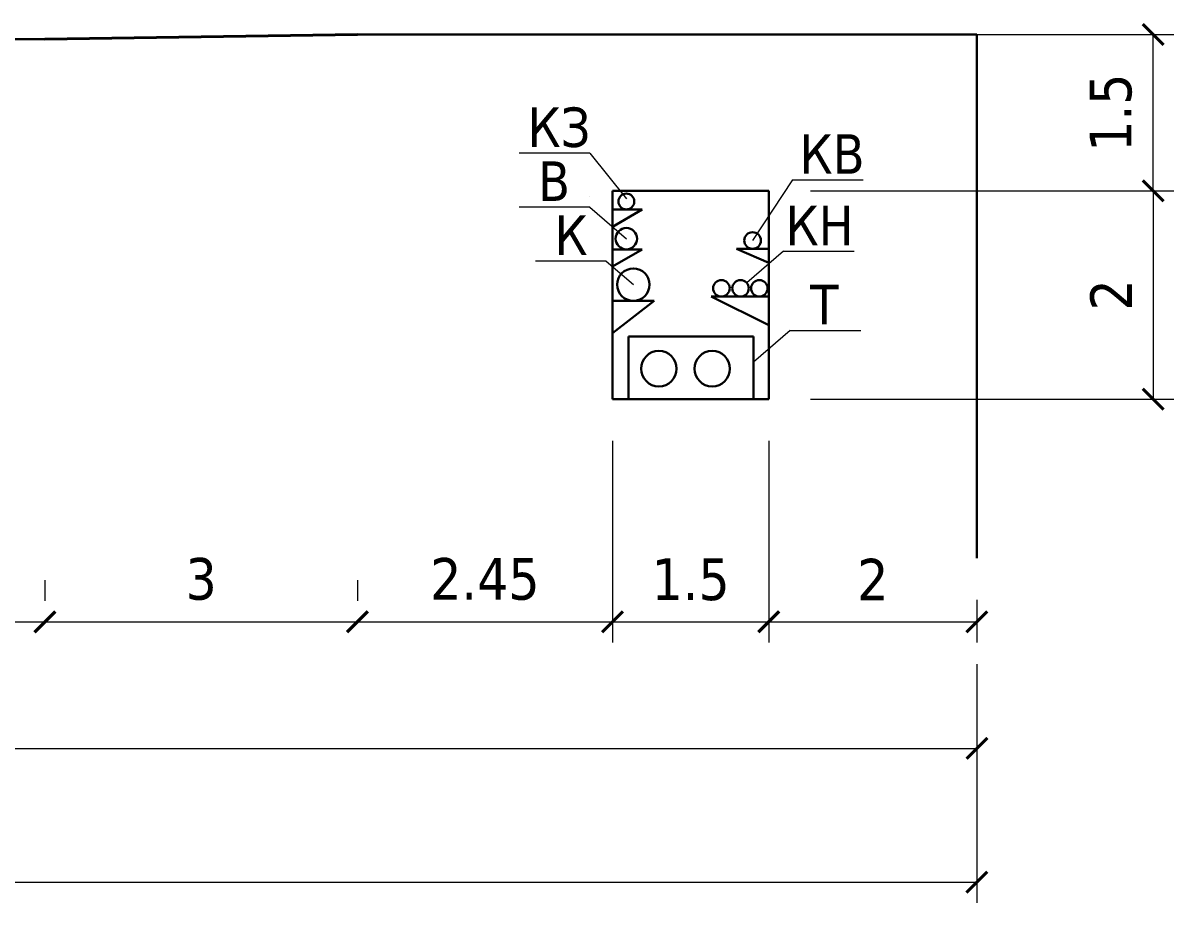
# Model space of a CAD drawing. Header units: millimetres. Extents: x -492806 to 8131902, y -181351 to 2373952.
# Drawn here: x -427280 to -416227, y -179046 to -170599 of the extents above; entities that cross this region are included whole.
import ezdxf

# ---------------------------------------------------------------- set-up
doc = ezdxf.new("R2010")
doc.units = ezdxf.units.MM
doc.header["$LTSCALE"] = 50
doc.layers.add('dorogi', color=7, linetype='Continuous', lineweight=30)
doc.layers.add('text', color=5, linetype='Continuous', lineweight=15)
doc.styles.get("Standard").update_dxf_attribs({"font": 'tahoma.ttf'})
doc.dimstyles.new('S-25$0', dxfattribs={"dimscale": 0, "dimtxt": 2, "dimasz": 1, "dimexe": 1, "dimexo": 2, "dimgap": 1, "dimtad": 3, "dimlfac": 0.001, "dimzin": 9, "dimdsep": 46, "dimtxsty": 'Standard', "dimblk": 'ARCHTICK', "dimcen": 2, "dimclrd": 256, "dimclre": 256, "dimclrt": 256, "dimadec": 0, "dimazin": 2, "dimtfac": 1, "dimtmove": 0, "dimatfit": 3, "dimldrblk": 'DOTSMALL', "dimfxl": 1, "dimlwd": -1, "dimlwe": -1, "dimarcsym": 0})

# ---------------------------------------------------------------- blocks, each defined once
blk = doc.blocks.new('_ArchTick')
at = {"color": 0, "linetype": 'ByBlock', "const_width": 0.15}
blk.add_lwpolyline([(-0.5, -0.5), (0.5, 0.5)], dxfattribs=at)
blk = doc.blocks.new('*D5')
at = {"layer": 'Defpoints', "color": 0, "transparency": 16777216}
for p in [(-468119, -176352), (-418119, -176352), (-418119, -178846)]:
    blk.add_point(p, dxfattribs=at)
at = {"layer": 'text', "transparency": 16777216}
for p, q in [((-468119, -176752), (-468119, -179046)), ((-418119, -176752), (-418119, -179046)), ((-468119, -178846), (-418119, -178846))]:
    blk.add_line(p, q, dxfattribs=at)
at = {"layer": 'text', "transparency": 16777216, "xscale": 199.9999771946564, "yscale": 199.9999771946564, "zscale": 199.9999771946564, "rotation": 180}
blk.add_blockref('_ArchTick', (-468119, -178846), dxfattribs=at)
at = {"layer": 'text', "transparency": 16777216, "xscale": 199.9999771946564, "yscale": 199.9999771946564, "zscale": 199.9999771946564}
blk.add_blockref('_ArchTick', (-418119, -178846), dxfattribs=at)
at = {"layer": 'text', "transparency": 16777216, "insert": (-442980, -178438), "char_height": 400, "attachment_point": 5}
blk.add_mtext('50', dxfattribs=at)
blk = doc.blocks.new('_DotSmall')
at = {"color": 0, "linetype": 'ByBlock', "const_width": 0.5}
blk.add_lwpolyline([(-0.0625, 0, 1), (0.0625, 0, 1)], format="xyb", close=True, dxfattribs=at)
blk = doc.blocks.new('*D6')
at = {"layer": 'Defpoints', "color": 0, "transparency": 16777216}
for p in [(-420119, -170709), (-416427, -170709), (-420119, -172209)]:
    blk.add_point(p, dxfattribs=at)
at = {"layer": 'text', "transparency": 16777216}
for p, q in [((-419719, -170709), (-416227, -170709)), ((-416427, -172209), (-416427, -170709)), ((-419719, -172209), (-416227, -172209))]:
    blk.add_line(p, q, dxfattribs=at)
at = {"layer": 'text', "transparency": 16777216, "xscale": 199.9999771946564, "yscale": 199.9999771946564, "zscale": 199.9999771946564}
for p, rotation in [((-416427, -170709), 90), ((-416427, -172209), 270)]:
    blk.add_blockref('_ArchTick', p, dxfattribs=dict(at, rotation=rotation))
at = {"layer": 'text', "transparency": 16777216, "insert": (-416832, -171459), "char_height": 400, "attachment_point": 5, "rotation": 90}
blk.add_mtext('1.5', dxfattribs=at)
blk = doc.blocks.new('*D10')
at = {"layer": 'Defpoints', "color": 0, "transparency": 16777216}
for p in [(-443119, -176347), (-418119, -176962), (-418119, -177562)]:
    blk.add_point(p, dxfattribs=at)
at = {"layer": 'text', "transparency": 16777216}
for p, q in [((-443119, -176747), (-443119, -177762)), ((-418119, -177362), (-418119, -177762)), ((-443119, -177562), (-418119, -177562))]:
    blk.add_line(p, q, dxfattribs=at)
at = {"layer": 'text', "transparency": 16777216, "xscale": 199.9999771946564, "yscale": 199.9999771946564, "zscale": 199.9999771946564, "rotation": 180}
blk.add_blockref('_ArchTick', (-443119, -177562), dxfattribs=at)
at = {"layer": 'text', "transparency": 16777216, "xscale": 199.9999771946564, "yscale": 199.9999771946564, "zscale": 199.9999771946564}
blk.add_blockref('_ArchTick', (-418119, -177562), dxfattribs=at)
at = {"layer": 'text', "transparency": 16777216, "insert": (-430619, -177154), "char_height": 400, "attachment_point": 5}
blk.add_mtext('25', dxfattribs=at)
blk = doc.blocks.new('*D15')
at = {"layer": 'Defpoints', "color": 0, "transparency": 16777216}
for p in [(-430069, -176347), (-427069, -176347), (-427069, -176347)]:
    blk.add_point(p, dxfattribs=at)
at = {"layer": 'text', "transparency": 16777216}
for p, q in [((-430069, -175947), (-430069, -176147)), ((-427069, -175947), (-427069, -176147)), ((-430069, -176347), (-427069, -176347))]:
    blk.add_line(p, q, dxfattribs=at)
at = {"layer": 'text', "transparency": 16777216, "xscale": 199.9999771946564, "yscale": 199.9999771946564, "zscale": 199.9999771946564, "rotation": 180}
blk.add_blockref('_ArchTick', (-430069, -176347), dxfattribs=at)
at = {"layer": 'text', "transparency": 16777216, "xscale": 199.9999771946564, "yscale": 199.9999771946564, "zscale": 199.9999771946564}
blk.add_blockref('_ArchTick', (-427069, -176347), dxfattribs=at)
at = {"layer": 'text', "transparency": 16777216, "insert": (-428569, -175938), "char_height": 400, "attachment_point": 5}
blk.add_mtext('3', dxfattribs=at)
blk = doc.blocks.new('*D16')
at = {"layer": 'Defpoints', "color": 0, "transparency": 16777216}
for p in [(-427069, -176347), (-424069, -176347), (-424069, -176347)]:
    blk.add_point(p, dxfattribs=at)
at = {"layer": 'text', "transparency": 16777216}
for p, q in [((-427069, -175947), (-427069, -176147)), ((-424069, -175947), (-424069, -176147)), ((-427069, -176347), (-424069, -176347))]:
    blk.add_line(p, q, dxfattribs=at)
at = {"layer": 'text', "transparency": 16777216, "xscale": 199.9999771946564, "yscale": 199.9999771946564, "zscale": 199.9999771946564, "rotation": 180}
blk.add_blockref('_ArchTick', (-427069, -176347), dxfattribs=at)
at = {"layer": 'text', "transparency": 16777216, "xscale": 199.9999771946564, "yscale": 199.9999771946564, "zscale": 199.9999771946564}
blk.add_blockref('_ArchTick', (-424069, -176347), dxfattribs=at)
at = {"layer": 'text', "transparency": 16777216, "insert": (-425569, -175938), "char_height": 400, "attachment_point": 5}
blk.add_mtext('3', dxfattribs=at)
blk = doc.blocks.new('*D17')
at = {"layer": 'Defpoints', "color": 0, "transparency": 16777216}
for p in [(-421619, -174209), (-424069, -176347), (-421619, -176347)]:
    blk.add_point(p, dxfattribs=at)
at = {"layer": 'text', "transparency": 16777216}
for p, q in [((-421619, -174609), (-421619, -176547)), ((-424069, -175947), (-424069, -176147)), ((-424069, -176347), (-421619, -176347))]:
    blk.add_line(p, q, dxfattribs=at)
at = {"layer": 'text', "transparency": 16777216, "xscale": 199.9999771946564, "yscale": 199.9999771946564, "zscale": 199.9999771946564, "rotation": 180}
blk.add_blockref('_ArchTick', (-424069, -176347), dxfattribs=at)
at = {"layer": 'text', "transparency": 16777216, "xscale": 199.9999771946564, "yscale": 199.9999771946564, "zscale": 199.9999771946564}
blk.add_blockref('_ArchTick', (-421619, -176347), dxfattribs=at)
at = {"layer": 'text', "transparency": 16777216, "insert": (-422844, -175938), "char_height": 400, "attachment_point": 5}
blk.add_mtext('2.45', dxfattribs=at)
blk = doc.blocks.new('*D18')
at = {"layer": 'Defpoints', "color": 0, "transparency": 16777216}
for p in [(-420119, -174209), (-421619, -176347), (-420119, -176347)]:
    blk.add_point(p, dxfattribs=at)
at = {"layer": 'text', "transparency": 16777216}
for p, q in [((-420119, -174609), (-420119, -176547)), ((-421619, -175947), (-421619, -176147)), ((-421619, -176347), (-420119, -176347))]:
    blk.add_line(p, q, dxfattribs=at)
at = {"layer": 'text', "transparency": 16777216, "xscale": 199.9999771946564, "yscale": 199.9999771946564, "zscale": 199.9999771946564, "rotation": 180}
blk.add_blockref('_ArchTick', (-421619, -176347), dxfattribs=at)
at = {"layer": 'text', "transparency": 16777216, "xscale": 199.9999771946564, "yscale": 199.9999771946564, "zscale": 199.9999771946564}
blk.add_blockref('_ArchTick', (-420119, -176347), dxfattribs=at)
at = {"layer": 'text', "transparency": 16777216, "insert": (-420869, -175942), "char_height": 400, "attachment_point": 5}
blk.add_mtext('1.5', dxfattribs=at)
blk = doc.blocks.new('*D19')
at = {"layer": 'Defpoints', "color": 0, "transparency": 16777216}
for p in [(-418119, -175736), (-420119, -176347), (-418119, -176347)]:
    blk.add_point(p, dxfattribs=at)
at = {"layer": 'text', "transparency": 16777216}
for p, q in [((-420119, -175947), (-420119, -176147)), ((-418119, -176136), (-418119, -176547)), ((-420119, -176347), (-418119, -176347))]:
    blk.add_line(p, q, dxfattribs=at)
at = {"layer": 'text', "transparency": 16777216, "xscale": 199.9999771946564, "yscale": 199.9999771946564, "zscale": 199.9999771946564, "rotation": 180}
blk.add_blockref('_ArchTick', (-420119, -176347), dxfattribs=at)
at = {"layer": 'text', "transparency": 16777216, "xscale": 199.9999771946564, "yscale": 199.9999771946564, "zscale": 199.9999771946564}
blk.add_blockref('_ArchTick', (-418119, -176347), dxfattribs=at)
at = {"layer": 'text', "transparency": 16777216, "insert": (-419119, -175942), "char_height": 400, "attachment_point": 5}
blk.add_mtext('2', dxfattribs=at)
blk = doc.blocks.new('*D20')
at = {"layer": 'Defpoints', "color": 0, "transparency": 16777216}
for p in [(-420119, -172209), (-420119, -174209), (-416427, -174209)]:
    blk.add_point(p, dxfattribs=at)
at = {"layer": 'text', "transparency": 16777216}
for p, q in [((-419719, -172209), (-416227, -172209)), ((-416427, -172209), (-416427, -174209)), ((-419719, -174209), (-416227, -174209))]:
    blk.add_line(p, q, dxfattribs=at)
at = {"layer": 'text', "transparency": 16777216, "xscale": 199.9999771946564, "yscale": 199.9999771946564, "zscale": 199.9999771946564}
for p, rotation in [((-416427, -172209), 90), ((-416427, -174209), 270)]:
    blk.add_blockref('_ArchTick', p, dxfattribs=dict(at, rotation=rotation))
at = {"layer": 'text', "transparency": 16777216, "insert": (-416831, -173209), "char_height": 400, "attachment_point": 5, "rotation": 90}
blk.add_mtext('2', dxfattribs=at)

msp = doc.modelspace()

# ---------------------------------------------------------------- linework, layer by layer
at = {"layer": 'dorogi'}
for p, q in [((-430069.198, -170754.255), (-427069.198, -170754.255)), ((-424069.198, -170709.255), (-418119.198, -170709.255)), ((-418119.198, -170709.255), (-418119.198, -175735.946)), ((-420119.198, -172209.255), (-421619.198, -172209.255)), ((-421619.198, -172209.255), (-421619.198, -174209.255)), ((-420119.198, -172209.255), (-420119.198, -174209.255)), ((-421619.198, -172388.554), (-421332.615, -172388.554)), ((-421332.615, -172388.554), (-421619.198, -172553.993)), ((-421619.198, -172771.59), (-421332.615, -172771.59)), ((-421332.615, -172771.59), (-421619.198, -172937.029)), ((-420119.198, -172765.89), (-420429.145, -172765.89)), ((-420429.145, -172765.89), (-420119.198, -172900.676)), ((-421619.198, -173265.603), (-421219.198, -173265.603)), ((-421219.198, -173265.603), (-421619.198, -173574.934)), ((-420119.198, -173224.991), (-420670.709, -173224.991)), ((-420670.709, -173224.991), (-420119.198, -173499.835)), ((-421464.774, -174209.255), (-421464.774, -173609.255)), ((-421464.774, -173609.255), (-420264.774, -173609.255)), ((-420264.774, -173609.255), (-420264.774, -174209.255)), ((-421619.198, -174209.255), (-420119.198, -174209.255))]:
    msp.add_line(p, q, dxfattribs=at)
at = {"layer": 'dorogi', "lineweight": 40}
msp.add_line((-427069.198, -170754.255), (-424069.198, -170709.255), dxfattribs=at)
at = {"layer": 'dorogi'}
for centre, radius in [((-421485.911, -172312.009), 76.545), ((-421485.911, -172668.836), 102.754), ((-420273.43, -172686.4), 79.49), ((-421418.594, -173109.874), 155.729), ((-420573.055, -173145.501), 79.49), ((-420389.291, -173145.501), 79.49), ((-420208.588, -173145.501), 79.49), ((-421173.425, -173916.943), 170.513), ((-420661.078, -173916.943), 170.513)]:
    msp.add_circle(centre, radius, dxfattribs=at)
at = {"layer": 'text'}
for p, q in [((-421837.968, -171847.695), (-422516.105, -171847.695)), ((-421837.968, -171847.695), (-421485.911, -172285.8)), ((-419890.749, -172104.797), (-420273.43, -172686.4)), ((-419890.749, -172104.797), (-419212.612, -172104.797)), ((-421837.968, -172262.599), (-421837.968, -172262.599)), ((-421837.968, -172365.495), (-422516.105, -172365.495)), ((-421837.968, -172365.495), (-421485.911, -172668.836)), ((-419977.014, -172790.273), (-420329.072, -173093.614)), ((-419977.014, -172790.273), (-419298.877, -172790.273)), ((-419977.014, -172790.273), (-419977.014, -172790.273)), ((-421680.593, -172884.13), (-422358.73, -172884.13)), ((-421680.593, -172884.13), (-421418.594, -173109.874)), ((-419912.716, -173550.302), (-420264.774, -173853.643)), ((-419912.716, -173550.302), (-419234.579, -173550.302)), ((-419912.716, -173550.302), (-419912.716, -173550.302))]:
    msp.add_line(p, q, dxfattribs=at)

# ---------------------------------------------------------------- texts
for s, height, p in [('КЗ', 379.2947, (-422434.6, -171788.584)), ('КВ', 379.2947, (-419822.758, -172045.685)), ('В', 379.295, (-422333.753, -172306.384)), ('КН', 379.2947, (-419957.12, -172731.162)), ('К', 379.295, (-422176.378, -172825.018)), ('Т', 379.295, (-419721.59, -173491.191))]:
    msp.add_text(s, height=height, dxfattribs=at).set_placement(p)

# ---------------------------------------------------------------- dimensions: what is measured, and where the dimension line sits
for base, p2, picture, middle in [((-416426.873, -170709.255), (-420119.198, -170709.255), '*D6', (-416831.709, -171459.255)), ((-416426.873, -174209.255), (-420119.198, -174209.255), '*D20', (-416831.037, -173209.255))]:
    dim = msp.add_linear_dim(base=base, p1=(-420119.198, -172209.255), p2=p2, angle=90, dimstyle='S-25$0', override={"dimscale": 199.999977}, dxfattribs=at)
    dim.commit()
    dim.dimension.update_dxf_attribs({"geometry": picture, "text_midpoint": middle})
for base, p1, p2, picture, middle in [((-421619.198, -176346.61), (-424069.198, -176346.61), (-421619.198, -174209.255), '*D17', (-422844.198, -175938.283)), ((-427069.198, -176346.61), (-430069.198, -176346.61), (-427069.198, -176346.61), '*D15', (-428569.198, -175938.283)), ((-424069.198, -176346.61), (-427069.198, -176346.61), (-424069.198, -176346.61), '*D16', (-425569.198, -175938.283)), ((-418119.198, -176346.61), (-420119.198, -176346.61), (-418119.198, -175735.946), '*D19', (-419119.198, -175942.446)), ((-418119.198, -177562.358), (-443119.198, -176346.61), (-418119.198, -176962.358), '*D10', (-430619.198, -177154.03))]:
    dim = msp.add_linear_dim(base=base, p1=p1, p2=p2, dimstyle='S-25$0', override={"dimscale": 199.999977}, dxfattribs=at)
    dim.commit()
    dim.dimension.update_dxf_attribs({"geometry": picture, "text_midpoint": middle})
dim = msp.add_linear_dim(base=(-420119.198, -176346.61), p1=(-421619.198, -176346.61), p2=(-420119.198, -174209.255), dimstyle='S-25$0', override={"dimscale": 199.999977}, dxfattribs=at)
dim.commit()
dim.dimension.update_dxf_attribs({"geometry": '*D18', "text_midpoint": (-420869.198, -176346.61), "dimtype": 160})
dim = msp.add_linear_dim(base=(-418119.198, -178846.023), p1=(-468119.198, -176351.694), p2=(-418119.198, -176351.694), text='50', dimstyle='S-25$0', override={"dimscale": 199.999977}, dxfattribs=at)
dim.commit()
dim.dimension.update_dxf_attribs({"geometry": '*D5', "text_midpoint": (-442980.363, -178846.023), "dimtype": 160})

doc.saveas('drawing.dxf')
